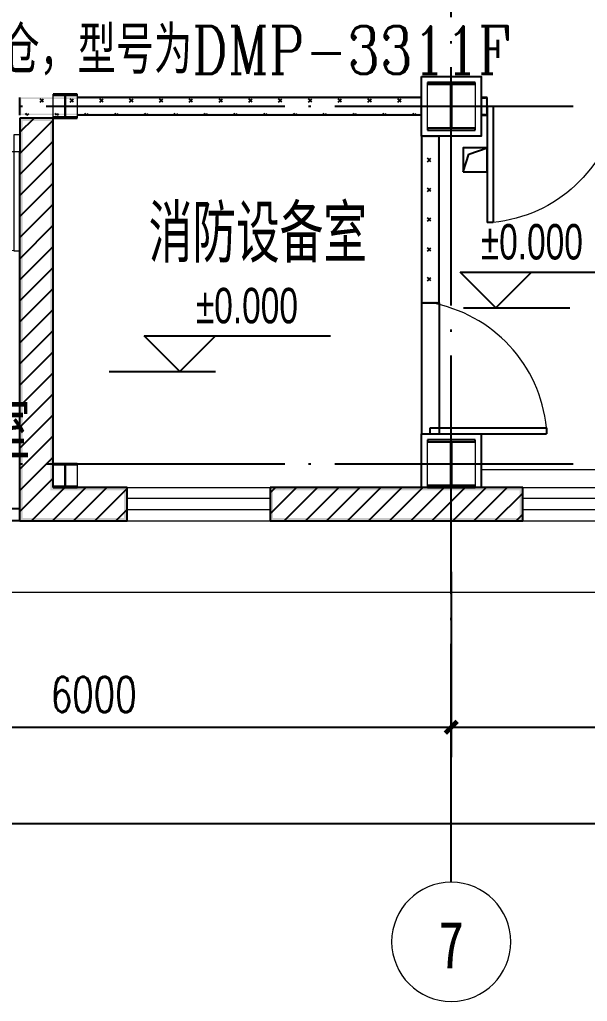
# Model space of a CAD drawing. Extents: x 3213259 to 3716512, y 332899 to 392399.
# Drawn here: x 3521161 to 3525925, y 357521 to 365760 of the extents above; entities that cross this region are included whole.
import ezdxf

# ---------------------------------------------------------------- set-up
doc = ezdxf.new("R2010")
doc.units = 0
doc.header["$LTSCALE"] = 1000
doc.header["$MEASUREMENT"] = 0
doc.linetypes.add('DOTE', pattern=[2.42, 2, -0.2, 0.02, -0.2])
doc.linetypes.add('HIDDEN', pattern=[0.375, 0.25, -0.125])
for name, color, linetype, lineweight in [('A-Line1', 11, 'Continuous', 9), ('A-WALL-PATT', 111, 'Continuous', 9), ('JZX_ViewLine', 30, 'Continuous', 0), ('S-GRID-IDEN', 7, 'Continuous', 18), ('window', 141, 'Continuous', 5)]:
    doc.layers.add(name, color=color, linetype=linetype, lineweight=lineweight)
for name, color, linetype in [('AXIS', 3, 'Continuous'), ('COLUMN', 2, 'Continuous'), ('DIM_ELEV', 3, 'Continuous'), ('DOTE', 1, 'DOTE'), ('PUB_HATCH', 8, 'Continuous'), ('PUB_TEXT', 7, 'Continuous'), ('PUB_WALL', 9, 'Continuous'), ('S-给排水提资', 4, 'Continuous'), ('sb', 6, 'Continuous'), ('WALL', 7, 'Continuous'), ('WALL-MOVE', 6, 'Continuous'), ('本期', 7, 'Continuous'), ('门坎', 4, 'Continuous'), ('防火外包', 12, 'Continuous')]:
    doc.layers.add(name, color=color, linetype=linetype)
doc.styles.add('_TCH_DIM', font='sepd_tss.shx', dxfattribs={"bigfont": 'sepd_hzt.shx'})
doc.styles.add('_TCH_DIM_T3', font='SIMPLEX.shx', dxfattribs={"width": 0.705882, "bigfont": 'GBCBIG'})
doc.styles.add('HZ', font='complex8.shx', dxfattribs={"width": 0.8, "bigfont": 'hztxt.shx'})
doc.styles.add('sepd_yb2', font='sepd_gbe.shx', dxfattribs={"width": 0.8, "bigfont": 'sepd_gbc.shx'})
doc.dimstyles.new('_TCH_ARCH&&100', dxfattribs={"dimtxt": 297.5, "dimasz": 100, "dimexe": 250, "dimexo": 300, "dimgap": 126.25, "dimtad": 1, "dimdec": 0, "dimzin": 0, "dimdsep": 46, "dimtxsty": '_TCH_DIM_T3', "dimblk": 'ARCHTICK', "dimcen": 0.09, "dimclrt": 7, "dimazin": 2, "dimtfac": 1, "dimtdec": 0, "dimtix": 1, "dimtmove": 2, "dimatfit": 3, "dimfxl": 1, "dimtolj": 1, "dimtzin": 0, "dimarcsym": 0})
pattern_1 = [(45, (-451208.51, -430878.23), (-88.388383, 88.388383), [])]
pattern_2 = [(45, (-451208.51, -430878.26), (-88.388383, 88.388383), [])]
pattern_3 = [(45, (-451166.04, -430932.16), (-125.000003, 125.000003), [40, -136.7767]), (135, (-450887.75, -430932.16), (-125.000003, -125.000003), [40, -136.7767])]

# ---------------------------------------------------------------- blocks, each defined once
blk = doc.blocks.new('轴网 - M_轴线标头 - 圆-208176--3_200m层平面图')
at = {"layer": 'S-GRID-IDEN'}
blk.add_circle((0, 0), 5, dxfattribs=at)
blk = doc.blocks.new('400X400初设工字钢柱')
at = {"layer": 'COLUMN'}
for p, q in [((1414525.9, 738369.2), (1414125.9, 738369.2)), ((1414125.9, 738369.2), (1414125.9, 738353.2)), ((1414125.9, 738353.2), (1414320.9, 738353.2)), ((1414320.9, 738353.2), (1414320.9, 737985.2)), ((1414330.9, 737985.2), (1414330.9, 738353.2)), ((1414330.9, 738353.2), (1414525.9, 738353.2)), ((1414525.9, 738353.2), (1414525.9, 738369.2)), ((1414320.9, 737985.2), (1414125.9, 737985.2)), ((1414125.9, 737985.2), (1414125.9, 737969.2)), ((1414125.9, 737969.2), (1414525.9, 737969.2)), ((1414525.9, 737985.2), (1414330.9, 737985.2)), ((1414525.9, 737969.2), (1414525.9, 737985.2))]:
    blk.add_line(p, q, dxfattribs=at)
at = {"layer": 'JZX_ViewLine'}
blk.add_lwpolyline([(1414125.9, 738369.2), (1414525.9, 738369.2), (1414525.9, 737969.2), (1414125.9, 737969.2)], close=True, dxfattribs=at)
blk = doc.blocks.new('200X200初设工字钢柱')
at = {"layer": 'COLUMN'}
for p, q in [((1441725.9, 719669.2), (1441525.9, 719669.2)), ((1441525.9, 719669.2), (1441525.9, 719661.2)), ((1441525.9, 719661.2), (1441617.9, 719661.2)), ((1441622.9, 719656.2), (1441622.9, 719482.2)), ((1441628.9, 719482.2), (1441628.9, 719656.2)), ((1441633.9, 719661.2), (1441725.9, 719661.2)), ((1441725.9, 719661.2), (1441725.9, 719669.2)), ((1441617.9, 719477.2), (1441525.9, 719477.2)), ((1441525.9, 719477.2), (1441525.9, 719469.2)), ((1441525.9, 719469.2), (1441725.9, 719469.2)), ((1441725.9, 719477.2), (1441633.9, 719477.2)), ((1441725.9, 719469.2), (1441725.9, 719477.2))]:
    blk.add_line(p, q, dxfattribs=at)
for centre, start, end in [((1441617.9, 719656.2), 0, 90), ((1441633.9, 719656.2), 90, 180), ((1441617.9, 719482.2), 270, 0), ((1441633.9, 719482.2), 180, 270)]:
    blk.add_arc(centre, 5, start, end, dxfattribs=at)
at = {"layer": 'JZX_ViewLine'}
blk.add_lwpolyline([(1441525.9, 719669.2), (1441725.9, 719669.2), (1441725.9, 719469.2), (1441525.9, 719469.2)], close=True, dxfattribs=at)
blk = doc.blocks.new('_ArchTick')
at = {"color": 0, "linetype": 'ByBlock', "const_width": 0.4}
blk.add_lwpolyline([(-0.5, -0.5), (0.5, 0.5)], dxfattribs=at)
blk = doc.blocks.new('*D64')
at = {"layer": 'AXIS', "color": 0, "lineweight": -2}
for p, q in [((1896632.3, 301682.5), (1896632.3, 300595.4)), ((1943492.3, 301682.5), (1943492.3, 300595.4)), ((1896632.3, 300845.4), (1943492.3, 300845.4))]:
    blk.add_line(p, q, dxfattribs=at)
at = {"layer": 'Defpoints', "color": 0}
for p in [(1896632.3, 301982.5), (1943492.3, 301982.5), (1943492.3, 300845.4)]:
    blk.add_point(p, dxfattribs=at)
at = {"layer": 'AXIS', "color": 0, "lineweight": -2, "xscale": 100, "yscale": 100, "zscale": 100, "rotation": 180}
blk.add_blockref('_ArchTick', (1896632.3, 300845.4), dxfattribs=at)
at = {"layer": 'AXIS', "color": 0, "lineweight": -2, "xscale": 100, "yscale": 100, "zscale": 100}
blk.add_blockref('_ArchTick', (1943492.3, 300845.4), dxfattribs=at)
at = {"layer": 'AXIS', "color": 7, "insert": (1920062.3, 301120.4), "char_height": 297.5, "attachment_point": 5, "style": '_TCH_DIM_T3'}
blk.add_mtext('\\A1;46860', dxfattribs=at)
blk = doc.blocks.new('*D71')
at = {"layer": 'AXIS', "color": 0, "lineweight": -2}
for p, q in [((1930712.3, 302958), (1930712.3, 301403)), ((1936712.3, 302958), (1936712.3, 301403)), ((1930712.3, 301653), (1936712.3, 301653))]:
    blk.add_line(p, q, dxfattribs=at)
at = {"layer": 'Defpoints', "color": 0}
for p in [(1930712.3, 303258), (1936712.3, 303258), (1936712.3, 301653)]:
    blk.add_point(p, dxfattribs=at)
at = {"layer": 'AXIS', "color": 0, "lineweight": -2, "xscale": 100, "yscale": 100, "zscale": 100, "rotation": 180}
blk.add_blockref('_ArchTick', (1930712.3, 301653), dxfattribs=at)
at = {"layer": 'AXIS', "color": 0, "lineweight": -2, "xscale": 100, "yscale": 100, "zscale": 100}
blk.add_blockref('_ArchTick', (1936712.3, 301653), dxfattribs=at)
at = {"layer": 'AXIS', "color": 7, "insert": (1933712.3, 301928), "char_height": 297.5, "attachment_point": 5, "style": '_TCH_DIM_T3'}
blk.add_mtext('\\A1;6000', dxfattribs=at)
blk = doc.blocks.new('*D72')
at = {"layer": 'AXIS', "color": 0, "lineweight": -2}
for p, q in [((1936712.3, 302958), (1936712.3, 301403)), ((1943012.3, 302958), (1943012.3, 301403)), ((1936712.3, 301653), (1943012.3, 301653))]:
    blk.add_line(p, q, dxfattribs=at)
at = {"layer": 'Defpoints', "color": 0}
for p in [(1936712.3, 303258), (1943012.3, 303258), (1943012.3, 301653)]:
    blk.add_point(p, dxfattribs=at)
at = {"layer": 'AXIS', "color": 0, "lineweight": -2, "xscale": 100, "yscale": 100, "zscale": 100, "rotation": 180}
blk.add_blockref('_ArchTick', (1936712.3, 301653), dxfattribs=at)
at = {"layer": 'AXIS', "color": 0, "lineweight": -2, "xscale": 100, "yscale": 100, "zscale": 100}
blk.add_blockref('_ArchTick', (1943012.3, 301653), dxfattribs=at)
at = {"layer": 'AXIS', "color": 7, "insert": (1939862.3, 301928), "char_height": 297.5, "attachment_point": 5, "style": '_TCH_DIM_T3'}
blk.add_mtext('\\A1;6300', dxfattribs=at)
blk = doc.blocks.new('$TCHSYS$WIN2D')
for p, q in [((-0.5, 0.5), (0.5, 0.5)), ((-0.5, 0.5), (-0.5, -0.5)), ((0.5, 0.5), (0.5, -0.5)), ((0.5, 0.1667), (-0.5, 0.1667)), ((0.5, -0.1667), (-0.5, -0.1667)), ((-0.5, -0.5), (0.5, -0.5))]:
    blk.add_line(p, q)
blk = doc.blocks.new('$DorLib2D$00000001')
for p, q in [((0.45, 0.975), (0.5, 0.975)), ((0.45, 0), (0.45, 0.975)), ((0.5, 0), (0.5, 0.975)), ((0.5, 0), (0.45, 0))]:
    blk.add_line(p, q)
at = {"lineweight": 13}
blk.add_arc((0.475, 0), 0.975, 91.46928, 180, dxfattribs=at)
blk = doc.blocks.new('D1')
at = {"layer": 'PUB_HATCH'}
h = blk.add_hatch(dxfattribs=at)
h.set_pattern_fill('石膏板', color=256, scale=50, style=0)
h.set_pattern_definition(pattern_3)
h.paths.add_polyline_path([(1936462.3, 306791), (1936462.3, 306939), (1933092.3, 306939), (1933092.3, 306791)])
h = blk.add_hatch(dxfattribs=at)
h.set_pattern_fill('普通砖', color=256, scale=50, style=0)
h.set_pattern_definition(pattern_2)
h.paths.add_polyline_path([(1933092.3, 303385.1), (1933372.3, 303665.1), (1933372.3, 306765.1), (1933092.3, 306485.1)])
h = blk.add_hatch(dxfattribs=at)
h.set_pattern_fill('普通砖', color=256, scale=50, style=0)
h.set_pattern_definition(pattern_2)
h.paths.add_polyline_path([(1933092.3, 306485.1), (1933372.3, 306765.1), (1933092.3, 306765.1)])
h = blk.add_hatch(dxfattribs=at)
h.set_pattern_fill('石膏板', color=256, scale=50, style=0)
h.set_pattern_definition(pattern_3)
h.paths.add_polyline_path([(1936462.3, 306615.1), (1936462.3, 305215.1), (1936610.3, 305215.1), (1936610.3, 306615.1)])
h = blk.add_hatch(dxfattribs=at)
h.set_pattern_fill('普通砖', color=256, scale=50, style=0)
h.set_pattern_definition(pattern_1)
h.paths.add_polyline_path([(1933372.3, 303665.1), (1933092.3, 303385.1), (1933992.3, 303385.1), (1933992.3, 303665.1)])
h = blk.add_hatch(dxfattribs=at)
h.set_pattern_fill('普通砖', color=256, scale=50, style=0)
h.set_pattern_definition(pattern_1)
h.paths.add_polyline_path([(1937312.3, 303665.1), (1935192.3, 303665.1), (1935192.3, 303385.1), (1937312.3, 303385.1)])
at = {"layer": 'PUB_WALL'}
for points in [[(1936462.3, 306939), (1933092.3, 306939), (1933092.3, 306926.5), (1936462.3, 306926.5)], [(1933092.3, 306791), (1933092.3, 306939), (1933104.8, 306939), (1933104.8, 306791)], [(1936462.3, 306791), (1936462.3, 306939), (1936449.8, 306939), (1936449.8, 306791)], [(1937012.7, 306939.1), (1936962.3, 306939.1), (1936974.8, 306926.6), (1937000.2, 306926.6)], [(1936962.3, 306939.1), (1936962.3, 306791.1), (1936974.8, 306803.6), (1936974.8, 306926.6)], [(1937012.7, 306791.1), (1937012.7, 306939.1), (1937000.2, 306926.6), (1937000.2, 306803.6)], [(1936462.3, 306791), (1933092.3, 306791), (1933092.3, 306803.5), (1936462.3, 306803.5)], [(1933372.3, 306765.1), (1933092.3, 306765.1), (1933117.3, 306740.1), (1933347.3, 306740.1)], [(1933092.3, 306765.1), (1933092.3, 306485.1), (1933117.3, 306510.1), (1933117.3, 306740.1)], [(1933372.3, 303665.1), (1933372.3, 306765.1), (1933347.3, 306740.1), (1933347.3, 303640.1)], [(1936962.3, 306791.1), (1937012.7, 306791.1), (1937000.2, 306803.6), (1936974.8, 306803.6)], [(1936462.3, 305215.1), (1936474.8, 305215.1), (1936474.8, 306602.6), (1936462.3, 306615.1)], [(1936610.3, 306615.1), (1936462.3, 306615.1), (1936474.8, 306602.6), (1936597.8, 306602.6)], [(1936597.8, 305215.1), (1936610.3, 305215.1), (1936610.3, 306615.1), (1936597.8, 306602.6)], [(1933092.3, 303385.1), (1933092.3, 306485.1), (1933117.3, 306510.1), (1933117.3, 303410.1)], [(1936462.3, 305215.1), (1936610.3, 305215.1), (1936597.8, 305227.6), (1936474.8, 305227.6)], [(1933992.3, 303665.1), (1933372.3, 303665.1), (1933347.3, 303640.1), (1933967.3, 303640.1)], [(1933992.3, 303385.1), (1933992.3, 303665.1), (1933967.3, 303640.1), (1933967.3, 303410.1)], [(1937312.3, 303665.1), (1935192.3, 303665.1), (1935217.3, 303640.1), (1937287.3, 303640.1)], [(1935192.3, 303665.1), (1935192.3, 303385.1), (1935217.3, 303410.1), (1935217.3, 303640.1)], [(1937312.3, 303385.1), (1937312.3, 303665.1), (1937287.3, 303640.1), (1937287.3, 303410.1)], [(1933092.3, 303385.1), (1933992.3, 303385.1), (1933967.3, 303410.1), (1933117.3, 303410.1)], [(1935192.3, 303385.1), (1937312.3, 303385.1), (1937287.3, 303410.1), (1935217.3, 303410.1)]]:
    blk.add_hatch(color=2, dxfattribs=at).paths.add_polyline_path(points)
at = {"extrusion": (0, 0, -1)}
for p, q in [((1937012.7, 306865.1), (1937062.7, 306865.1)), ((1937012.7, 306865.1), (1937012.7, 305890.1)), ((1937062.7, 306865.1), (1937062.7, 305890.1)), ((1937062.7, 305890.1), (1937012.7, 305890.1))]:
    blk.add_line(p, q, dxfattribs=at)
for p, q in [((1936536.3, 304115.1), (1936536.3, 304165.1)), ((1936536.3, 304165.1), (1937511.3, 304165.1)), ((1937511.3, 304165.1), (1937511.3, 304115.1)), ((1936536.3, 304115.1), (1937511.3, 304115.1))]:
    blk.add_line(p, q)
at = {"lineweight": 13, "extrusion": (0, 0, -1)}
blk.add_arc((-1936950.9, 307063.7), 1178.7, 189.70243, 264.5569, dxfattribs=at)
at = {"lineweight": 13}
blk.add_arc((1936337.6, 304053.2), 1178.7, 5.44328, 80.29573, dxfattribs=at)
at = {"layer": 'A-Line1'}
blk.add_line((1936962.3, 303815.1), (1939662.3, 303815.1), dxfattribs=at)
at = {"layer": 'A-WALL-PATT', "color": 3}
blk.add_lwpolyline([(1932092.3, 306485.1), (1933092.3, 306485.1)], dxfattribs=at)
at = {"layer": 'DIM_ELEV'}
for p, q in [((1937086.8, 305173.8), (1936786.8, 305473.8)), ((1936786.8, 305473.8), (1938351.8, 305473.8)), ((1937086.8, 305173.8), (1937386.8, 305473.8)), ((1936814.8, 305173.8), (1937706.8, 305173.8)), ((1934434.3, 304638.2), (1934134.3, 304938.2)), ((1934134.3, 304938.2), (1935699.3, 304938.2)), ((1934434.3, 304638.2), (1934734.3, 304938.2)), ((1933842.4, 304638.2), (1934734.3, 304638.2))]:
    blk.add_line(p, q, dxfattribs=at)
at = {"layer": 'DOTE'}
for p, q in [((1936712.3, 300352.3), (1936712.3, 329397.5)), ((1892174.5, 306865.1), (1948456.4, 306865.1)), ((1892174.5, 303865.1), (1948456.4, 303865.1))]:
    blk.add_line(p, q, dxfattribs=at)
at = {"layer": 'JZX_ViewLine'}
blk.add_line((1944092.3, 302785.1), (1896032.3, 302785.1), dxfattribs=at)
at = {"layer": 'S-给排水提资'}
for p, q in [((1936859.5, 306464), (1937012.3, 306515.1)), ((1936812.3, 306315.1), (1936859.5, 306464))]:
    blk.add_line(p, q, dxfattribs=at)
blk.add_lwpolyline([(1936812.3, 306315.1), (1937012.3, 306315.1), (1937012.3, 306515.1), (1936812.3, 306515.1)], close=True, dxfattribs=at)
at = {"layer": 'WALL', "color": 2}
for p, q in [((1933372.3, 306765.1), (1933092.3, 306765.1)), ((1933092.3, 306765.1), (1933092.3, 306485.1)), ((1933372.3, 303665.1), (1933372.3, 306765.1)), ((1933092.3, 303385.1), (1933092.3, 306485.1)), ((1933992.3, 303665.1), (1933372.3, 303665.1)), ((1933992.3, 303385.1), (1933992.3, 303665.1)), ((1937312.3, 303665.1), (1935192.3, 303665.1)), ((1935192.3, 303665.1), (1935192.3, 303385.1)), ((1937312.3, 303385.1), (1937312.3, 303665.1)), ((1933092.3, 303385.1), (1933992.3, 303385.1)), ((1935192.3, 303385.1), (1937312.3, 303385.1))]:
    blk.add_line(p, q, dxfattribs=at)
at = {"layer": 'WALL-MOVE', "color": 2}
for p, q in [((1933092.3, 306791), (1933092.3, 306939)), ((1936462.3, 306939), (1933572.3, 306939)), ((1936462.3, 306791), (1936462.3, 306939)), ((1937012.7, 306939.1), (1936962.3, 306939.1)), ((1936962.3, 306939.1), (1936962.3, 306791.1)), ((1937012.7, 306791.1), (1937012.7, 306939.1)), ((1936462.3, 306791), (1933572.3, 306791)), ((1936962.3, 306791.1), (1937012.7, 306791.1)), ((1936462.3, 306615.1), (1936462.3, 305215.1)), ((1936610.3, 306615.1), (1936462.3, 306615.1)), ((1936610.3, 305215.1), (1936610.3, 306615.1)), ((1936462.3, 305215.1), (1936610.3, 305215.1)), ((1936462.3, 304115.1), (1936610.3, 304115.1))]:
    blk.add_line(p, q, dxfattribs=at)
at = {"layer": '门坎'}
for p, q in [((1936462.3, 305215.1), (1936462.3, 304115.1)), ((1936610.3, 305215.1), (1936610.3, 304115.1)), ((1933092.3, 303485.1), (1931192.3, 303485.1)), ((1933092.3, 303385.1), (1931192.3, 303385.1))]:
    blk.add_line(p, q, dxfattribs=at)
at = {"layer": '防火外包'}
blk.add_lwpolyline([(1936462.3, 307115.1), (1936962.3, 307115.1), (1936962.3, 306615.1), (1936462.3, 306615.1)], close=True, dxfattribs=at)
blk.add_lwpolyline([(1936462.3, 303665.1), (1936462.3, 304115.1), (1936962.3, 304115.1), (1936962.3, 303665.1)], dxfattribs=at)
at = {"layer": 'COLUMN'}
for name, p in [('400X400初设工字钢柱', (522386.4, -431304.1)), ('200X200初设工字钢柱', (491846.4, -412704.1)), ('200X200初设工字钢柱', (491846.4, -412704.1)), ('400X400初设工字钢柱', (522386.4, -434304.1)), ('200X200初设工字钢柱', (491846.4, -415804.1))]:
    blk.add_blockref(name, p, dxfattribs=at)
at = {"layer": 'S-GRID-IDEN', "xscale": -99.99999999999993, "yscale": 99.99999999999993, "zscale": 99.99999999999993, "rotation": 180}
blk.add_blockref('轴网 - M_轴线标头 - 圆-208176--3_200m层平面图', (1936712.3, 299852.3), dxfattribs=at)
at = {"layer": 'window', "color": 0}
for name, p, xscale, yscale, zscale, rotation in [('$DorLib2D$00000001', (1932592.3, 306625.1), -1000, 1000, -1000, 180), ('$TCHSYS$WIN2D', (1934592.3, 303525.1), -1200, -280, -1200, 180.0000000008569), ('$TCHSYS$WIN2D', (1937912.3, 303525.1), -1200, -280, -1200, 180.0000000008569)]:
    blk.add_blockref(name, p, dxfattribs=dict(at, xscale=xscale, yscale=yscale, zscale=zscale, rotation=rotation))
at = {"layer": 'PUB_TEXT'}
for s, height, style, width, p in [('消防设备室', 482.27, 'sepd_yb2', 0.8, (1934173.1, 305553.1)), ('%%P0.000', 297.5, '_TCH_DIM', 0.705882, (1936960.1, 305578.8)), ('%%P0.000', 297.5, '_TCH_DIM', 0.705882, (1934569.3, 305043.2)), ('空调外机室', 482.27, 'sepd_yb2', 0.8, (1931347.8, 303903.1))]:
    blk.add_text(s, height=height, dxfattribs=dict(at, style=style, width=width)).set_placement(p)
at = {"layer": 'S-GRID-IDEN', "lineweight": 15, "insert": (1936712.1, 299630.3), "char_height": 393.182, "width": 347.943, "attachment_point": 8, "line_spacing_factor": 0.887216, "style": 'sepd_yb2'}
blk.add_mtext('\\f黑体|b0|i0|c134|p49|;7', dxfattribs=at)
at = {"layer": 'AXIS', "color": 3}
for p1, p2, distance, picture, middle in [((1930712.3, 303258), (1936712.3, 303258), -1605, '*D71', (1933712.3, 301928)), ((1936712.3, 303258), (1943012.3, 303258), -1605, '*D72', (1939862.3, 301928)), ((1896632.3, 301982.5), (1943492.3, 301982.5), -1137.2, '*D64', (1920062.3, 301120.4))]:
    dim = blk.add_aligned_dim(p1=p1, p2=p2, distance=distance, dimstyle='_TCH_ARCH&&100', dxfattribs=at)
    dim.commit()
    dim.dimension.update_dxf_attribs({"geometry": picture, "text_midpoint": middle})

msp = doc.modelspace()

# ---------------------------------------------------------------- block references
at = {"layer": 'sb', "color": 1, "linetype": 'HIDDEN', "lineweight": 25, "ltscale": 2}
msp.add_blockref('D1', (1588070.633, 58168.405), dxfattribs=at)

# ---------------------------------------------------------------- texts
at = {"layer": '本期', "color": 6, "lineweight": 9, "ltscale": 0.8, "style": 'HZ', "width": 0.8}
msp.add_text('本仓另增一台纵差保护，需单一来源科15仓，型号为DMP-3311F', height=400, dxfattribs=at).set_placement((3515019.834, 365305.37))

doc.saveas('drawing.dxf')
